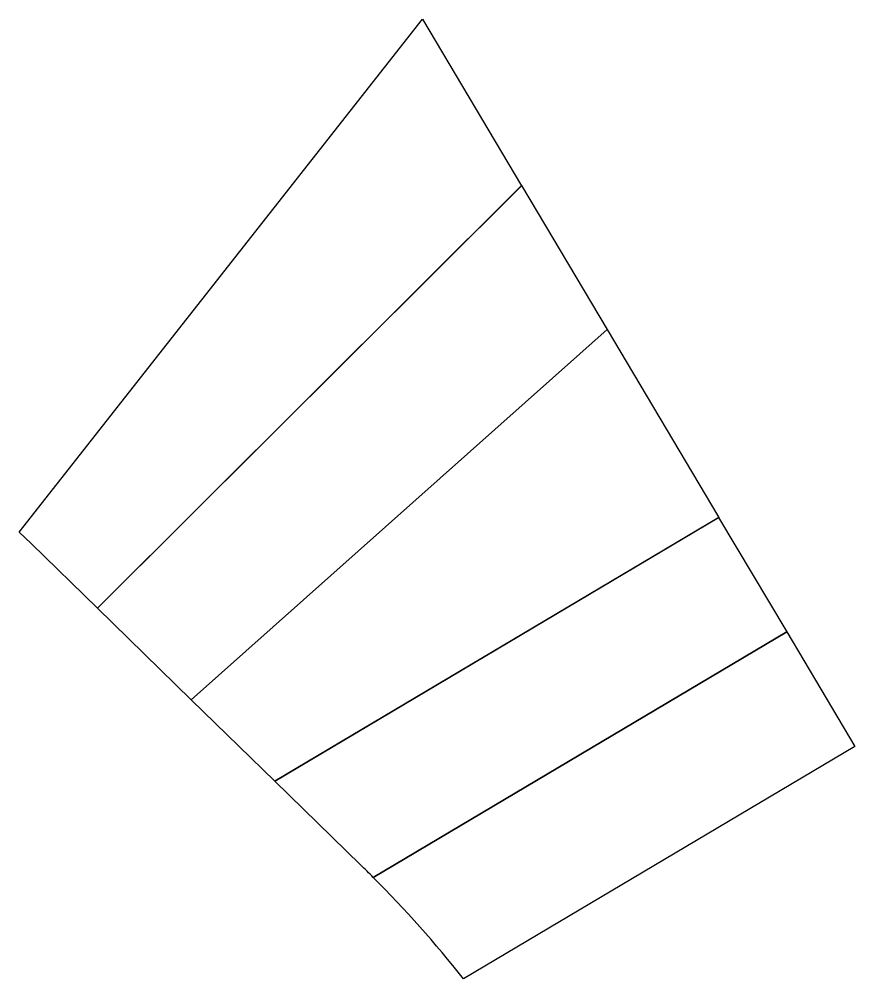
# Model space of a CAD drawing. Header units: metres. Extents: x 319576.2 to 319633.6, y 5261861.5 to 5261927.4.
import ezdxf

# ---------------------------------------------------------------- set-up
doc = ezdxf.new("R2010")
doc.units = ezdxf.units.M
doc.layers.add('LOT - 1', color=3, linetype='Continuous')
doc.layers.add('PARC', color=120, linetype='Continuous')

msp = doc.modelspace()

# ---------------------------------------------------------------- linework, layer by layer
at = {"layer": 'LOT - 1', "flags": 128}
msp.add_lwpolyline([(319588.059, 5261880.699), (319616.609, 5261906.119), (319624.271, 5261893.223), (319593.786, 5261875.113), (319588.059, 5261880.699)], dxfattribs=at)
at = {"layer": 'PARC', "flags": 128}
for points in [[(319576.244, 5261892.213), (319603.946, 5261927.438), (319610.738, 5261916.005), (319581.618, 5261886.983), (319577.055, 5261891.433), (319576.244, 5261892.213)], [(319588.059, 5261880.699), (319581.616, 5261886.983), (319610.736, 5261916.006), (319616.61, 5261906.119), (319588.059, 5261880.699)]]:
    msp.add_lwpolyline(points, dxfattribs=at)
at = {"layer": 'PARC'}
for points in [[(319600.559, 5261868.496, 0.00367), (319599.688, 5261869.357), (319593.785, 5261875.115), (319624.27, 5261893.225), (319628.943, 5261885.358), (319600.558, 5261868.496)], [(319600.559, 5261868.496), (319628.944, 5261885.359), (319633.617, 5261877.492), (319606.756, 5261861.534, 0.02794), (319600.559, 5261868.496)]]:
    msp.add_lwpolyline(points, format="xyb", dxfattribs=at)

doc.saveas('drawing.dxf')
